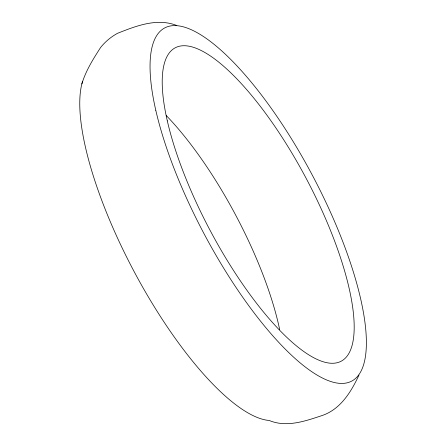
<?xml version="1.0" encoding="UTF-8"?>
<svg xmlns="http://www.w3.org/2000/svg" width="446" height="446" viewBox="0 0 446 446"><rect width="100%" height="100%" fill="white"/><g stroke="black" fill="none" stroke-linecap="round" stroke-linejoin="round"><path stroke-width="0.67" d="M81.869 83.904C85.76 70.741 93.281 58.911 100.634 47.432C105.267 41.679 110.976 36.895 117.449 33.344C135.935 26.013 157.064 17.645 176.822 25.533M358.985 375.086C351.158 391.878 340.421 409.506 321.8 415.639C305.047 421.163 286.533 427.747 269.178 420.466A199.825 61.554 62.1 0 1 138.778 280.177A199.825 61.554 62.1 0 1 82.493 81.607M166.28 115.564A177.318 54.618 62.1 0 1 279.664 329.561M167.311 120.872A177.318 54.618 62.1 0 0 330.257 363.189A177.318 54.618 62.1 0 0 276.782 129.251A177.318 54.618 62.1 0 0 167.311 120.872M155.788 110.268A199.825 61.554 62.1 0 0 339.412 383.337A199.825 61.554 62.1 0 0 279.151 119.706A199.825 61.554 62.1 0 0 155.788 110.268"/></g></svg>
